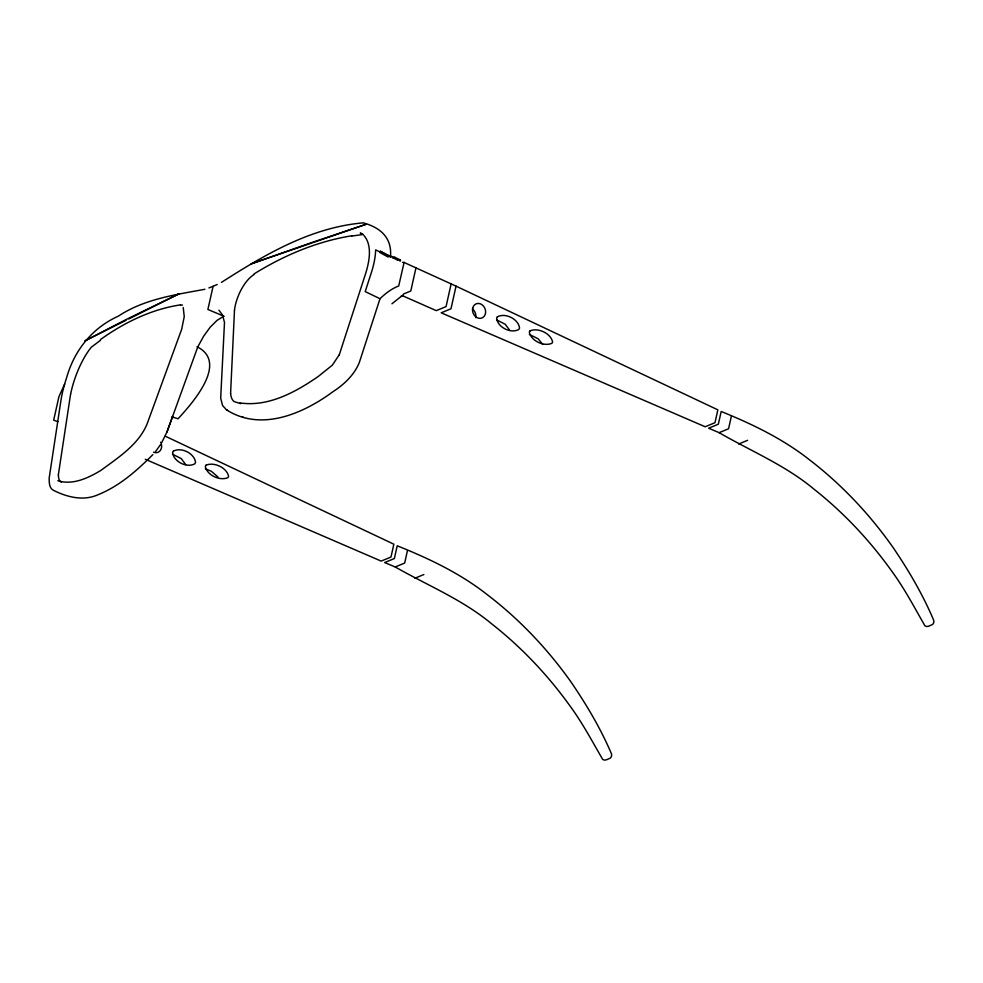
<?xml version="1.0" encoding="UTF-8"?>
<svg xmlns="http://www.w3.org/2000/svg" width="983" height="983" viewBox="0 0 983 983"><rect width="100%" height="100%" fill="white"/><g stroke="black" fill="none" stroke-linecap="round" stroke-linejoin="round"><path stroke-width="1.47" d="M58.353 474.863L70.592 394.06M234.47 310.542L230.587 393.581M217.206 284.492L213.078 286.336L207.892 309.473L223.878 316.207M218.914 310.186L222.527 315.002L224.493 322.424L220.683 398.201L222.588 405.586L226.545 409.862C261.232 432.041 303.292 413.585 332.93 391.726C344.038 384.55 354.077 375.113 359.25 362.727L380.003 298.734A65.812 34.7 -65.2 0 1 398.717 285.955L404.087 262.461L456.038 286.139L717.848 409.85L714.985 422.702L705.18 426.757L441.195 312.815L450.988 308.76L456.038 286.139M403.448 294.04L410.796 290.993L416.042 267.523M451.136 283.866L446.061 306.585L436.268 310.64L402.981 295.932M407.429 550.713L404.677 563.05L395.227 566.97L384.66 562.559L394.367 558.528L397.218 545.798C428.871 558.479 459.897 573.2 486.929 594.42C519.171 618.971 547.322 648.657 570.791 681.674C586.409 704.504 600.65 728.44 611.512 753.936C611.893 755.522 611.438 757.438 609.952 758.298C607.703 759.06 605 761.223 602.677 759.392C592.38 741.673 582.612 723.23 570.423 706.544C548.023 675.26 521.346 647.035 491.021 623.32C462.182 599.433 427.384 585.364 395.227 566.97M731.327 416.411L728.563 428.76L719.126 432.667L708.632 428.219L718.34 424.201L721.19 411.472C752.634 424.251 783.426 439.094 810.213 460.376C842.247 485.061 870.152 514.859 893.375 547.924C908.87 570.828 922.976 594.826 933.715 620.334C934.096 621.932 933.641 623.836 932.154 624.697C929.918 625.458 927.215 627.633 924.917 625.79C914.706 608.022 905.036 589.554 892.945 572.819C870.766 541.486 844.323 513.163 814.194 489.325C785.626 465.364 751.049 451.172 719.126 432.667M339.295 354.74L365.848 272.893C369.436 260.962 372.41 245.271 363.919 235.441M161.642 442.731L166.987 431.979L172.578 416.485M166.987 431.979L197.804 346.839L203.653 336.186L210.227 327.142L217.083 320.347L223.78 316.243M400.032 261.306L400.486 260.04L394.896 257.325L394.441 258.578L397.796 260.212M64.681 384.009L58.919 396.69L53.672 420.159L57.936 421.732M403.214 296.043L400.818 296.424M339.307 354.716L332.303 365.209L318.332 376.403C295.49 392.266 268.138 407.146 239.975 402.919M391.173 256.87L380.409 251.267L379.745 252.447L388.174 257.042M160.438 444.709L155.412 451.725M152.832 454.625C136.944 470.574 119.557 485.983 98.447 494.56C83.653 501.367 67.348 497.275 53.451 490.32C49.015 488.158 49.187 482.223 49.187 477.996L60.823 401.187A55.257 18.333 -69.6 0 1 66.512 378.05C74.094 350.747 92.119 327.892 118.316 316.17C144.304 298.979 175.109 294.839 204.882 289.272M391.947 303.784L403.19 294.802M100.524 340.253L91.308 347.232L89.392 349.665A45.083 15.335 -69.6 0 0 70.665 394.023M221.421 282.416C264.771 254.658 310.763 227.38 363.305 222.858C380.826 227.687 392.315 238.132 390.435 257.03L387.744 255.727M126.008 320.323L84.931 340.868L126.561 319.315L179.422 293.622L128.748 318.947M414.9 578.25L423.845 574.551M738.651 444.021L747.584 440.31M208.937 287.921L213.078 286.336M351.902 236.031L363.243 234.482L360.257 233.057L362.076 233.954M400.486 260.04L397.55 259.696M196.993 346.729C228.83 362.481 192.361 403.165 178.083 418.758L172.025 416.952M394.896 257.325L387.204 255.224L380.409 251.267M57.85 480.748C72.803 485.344 87.929 478.143 100.758 470.488C118.071 457.66 138.357 444.857 147.02 424.14L181.683 329.256L184.239 316.649L183.243 307.532M240.749 403.681L234.151 401.592A27.229 12.165 -66.2 0 1 230.624 393.556M496.661 319.93L505.225 324.243L509.722 330.313M172.664 454.269L181.228 458.582L185.726 464.64M529.358 334.429L538.094 338.742L542.763 344.468M205.361 468.768L211.406 471.324L217.907 476.952M226.545 409.862L227.552 410.292M145.275 459.282L381.183 561.096L390.988 557.042L393.851 544.189L165.291 436.194M242.199 416.718L243.194 417.161M379.684 251.832L375.653 249.879A55.257 28.237 -64.2 0 1 371.427 272.389L365.209 291.582L380.003 298.734M61.351 482.063L60.577 481.67A23.297 7.962 -69.2 0 1 58.378 474.826M392.389 257.681L393.421 258.271M100.487 339.54A657.59 294.495 -83.3 0 1 180.516 304.865M180.503 305.111A28.63 11.698 -67.7 0 1 182.506 305.123M160.684 442.215A7.643 6.353 67.5 0 1 160.376 450.398A7.643 6.353 67.5 0 1 153.52 452.205M404.124 262.35A61.782 31.739 -62.5 0 1 402.514 262.375M234.446 310.567A28.63 12.632 -66.8 0 1 253.872 274.662M253.811 274.085A657.59 360.786 -81.1 0 1 351.914 235.76M472.43 308.932A7.643 6.353 67.5 0 1 475.661 317.656M173.352 451.197L172.603 452.659C173.647 461.691 186.905 468.264 194.794 463.829L195.556 462.366C194.499 453.335 181.253 446.761 173.352 451.197M497.361 316.858L496.599 318.32C497.656 327.351 510.902 333.937 518.791 329.489L519.552 328.039C518.496 318.996 505.25 312.422 497.361 316.858M206.012 465.205L205.287 466.495C207.094 475.244 219.823 481.154 227.909 477.664L228.634 476.374C226.827 467.625 214.097 461.715 206.012 465.205M530.009 330.866L529.296 332.156C531.09 340.917 543.832 346.815 551.905 343.325L552.63 342.035C550.824 333.286 538.094 327.376 530.009 330.866M311.451 242.666L251.144 263.874L366.168 224.259L311.451 242.666M472.7 308.195A7.643 6.353 67.5 0 0 480.92 318.283A7.643 6.353 67.5 0 0 483.611 306.217A7.643 6.353 67.5 0 0 472.7 308.195"/></g></svg>
